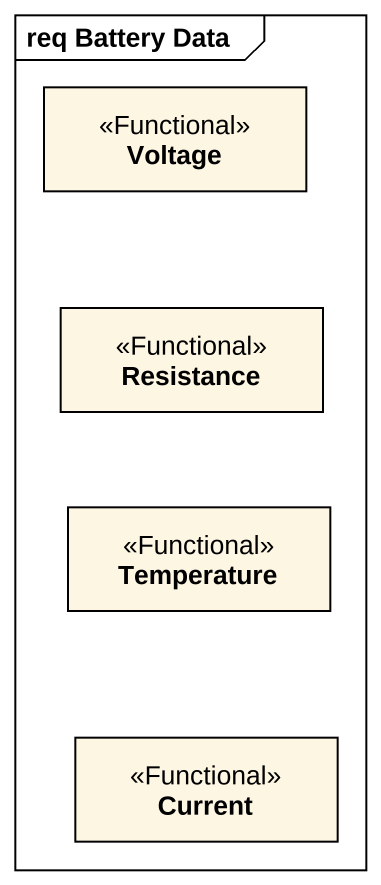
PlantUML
@startuml
mainframe req Battery Data
hide circle
hide empty members
class Voltage <<Functional>>
class Resistance <<Functional>>
class Temperature <<Functional>>
class Current <<Functional>>
@enduml
